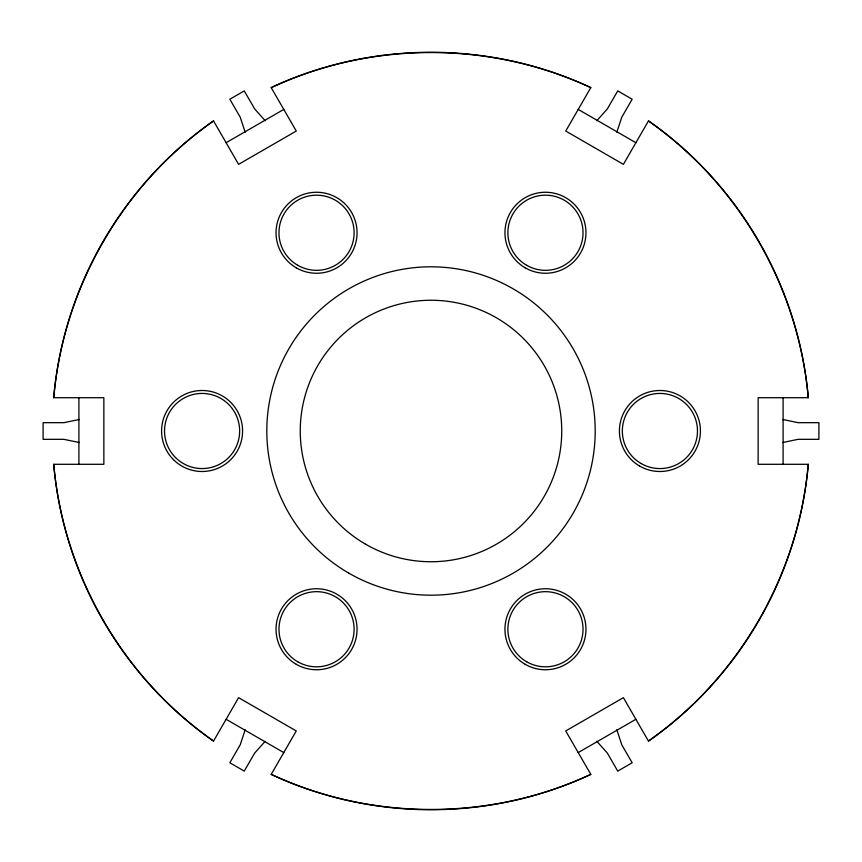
<?xml version="1.0" encoding="UTF-8"?>
<svg xmlns="http://www.w3.org/2000/svg" width="862" height="862" viewBox="0 0 862 862"><rect width="100%" height="100%" fill="white"/><g stroke="black" fill="none" stroke-linecap="round" stroke-linejoin="round"><path stroke-width="1.29" d="M53.724 397.705C63.163 287.854 123.115 184.015 213.528 120.917L238.602 164.34L296.269 131.046L271.196 87.622C371.048 40.87 490.952 40.87 590.804 87.622L565.731 131.046L623.398 164.34L648.472 120.917C738.885 184.015 798.837 287.854 808.276 397.705L758.14 397.705L758.14 464.295L808.276 464.295C798.837 574.146 738.885 677.985 648.472 741.083L623.398 697.66L565.731 730.954L590.804 774.378C490.952 821.13 371.048 821.13 271.196 774.378L296.269 730.954L238.602 697.66L213.528 741.083C123.115 677.985 63.163 574.146 53.724 464.295L103.86 464.295L103.86 397.705L53.724 397.705A378.741 378.741 0 0 1 213.528 120.917M245.185 729.737L240.25 744.746L229.842 762.773L244.258 771.091L254.667 753.076L265.184 741.288M616.815 132.263L621.75 117.254L632.158 99.227L617.742 90.909L607.333 108.924L596.816 120.712M226.113 142.715L283.781 109.42M578.219 752.58L635.887 719.285M79.379 419.449L63.907 422.671L43.1 422.671L43.1 439.329L63.907 439.329L79.379 442.551M782.621 442.551L798.093 439.329L818.9 439.329L818.9 422.671L798.093 422.671L782.621 419.449M578.219 109.42L635.887 142.715M226.113 719.285L283.781 752.58M265.184 120.712L254.667 108.924L244.258 90.909L229.842 99.227L240.25 117.254L245.185 132.263M596.816 741.288L607.333 753.076L617.742 771.091L632.158 762.773L621.75 744.746L616.815 729.737M783.105 397.705L783.105 464.295M78.895 397.705L78.895 464.295M808.276 464.295A378.741 378.741 0 0 1 648.472 741.083M590.804 774.378A378.741 378.741 0 0 1 271.196 774.378M213.528 741.083A378.741 378.741 0 0 1 53.724 464.295M271.196 87.622A378.741 378.741 0 0 1 590.804 87.622M648.472 120.917A378.741 378.741 0 0 1 808.276 397.705M525.206 267.834A40.503 40.503 0 0 0 585.955 232.762A40.503 40.503 0 0 0 525.206 197.678A40.503 40.503 0 0 0 525.206 267.834M639.658 466.073A40.503 40.503 0 0 0 700.418 431A40.503 40.503 0 0 0 639.658 395.927A40.503 40.503 0 0 0 639.658 466.073M525.206 664.322A40.503 40.503 0 0 0 585.955 629.238A40.503 40.503 0 0 0 525.206 594.166A40.503 40.503 0 0 0 525.206 664.322M296.291 664.322A40.503 40.503 0 0 0 357.051 629.238A40.503 40.503 0 0 0 296.291 594.166A40.503 40.503 0 0 0 296.291 664.322M175.525 457.56A37.562 37.562 0 0 0 238.375 440.719A37.562 37.562 0 0 0 192.366 394.71A37.562 37.562 0 0 0 175.525 457.56M297.756 661.779A37.562 37.562 0 0 0 354.11 629.238A37.562 37.562 0 0 0 297.756 596.709A37.562 37.562 0 0 0 297.756 661.779M526.671 661.779A37.562 37.562 0 0 0 583.024 629.238A37.562 37.562 0 0 0 526.671 596.709A37.562 37.562 0 0 0 526.671 661.779M297.756 265.291A37.562 37.562 0 0 0 354.11 232.762A37.562 37.562 0 0 0 297.756 200.221A37.562 37.562 0 0 0 297.756 265.291M641.123 463.53A37.562 37.562 0 0 0 697.477 431A37.562 37.562 0 0 0 641.123 398.47A37.562 37.562 0 0 0 641.123 463.53M526.671 265.291A37.562 37.562 0 0 0 583.024 232.762A37.562 37.562 0 0 0 526.671 200.221A37.562 37.562 0 0 0 526.671 265.291M296.291 267.834A40.503 40.503 0 0 0 357.051 232.762A40.503 40.503 0 0 0 296.291 197.678A40.503 40.503 0 0 0 296.291 267.834M173.445 459.64A40.503 40.503 0 0 0 241.209 441.484A40.503 40.503 0 0 0 191.601 391.876A40.503 40.503 0 0 0 173.445 459.64M365.628 544.224A130.733 130.733 0 0 0 561.733 431A130.733 130.733 0 0 0 365.628 317.776A130.733 130.733 0 0 0 365.628 544.224M348.905 573.198A164.2 164.2 0 0 0 595.2 431A164.2 164.2 0 0 0 348.905 288.802A164.2 164.2 0 0 0 348.905 573.198"/></g></svg>
